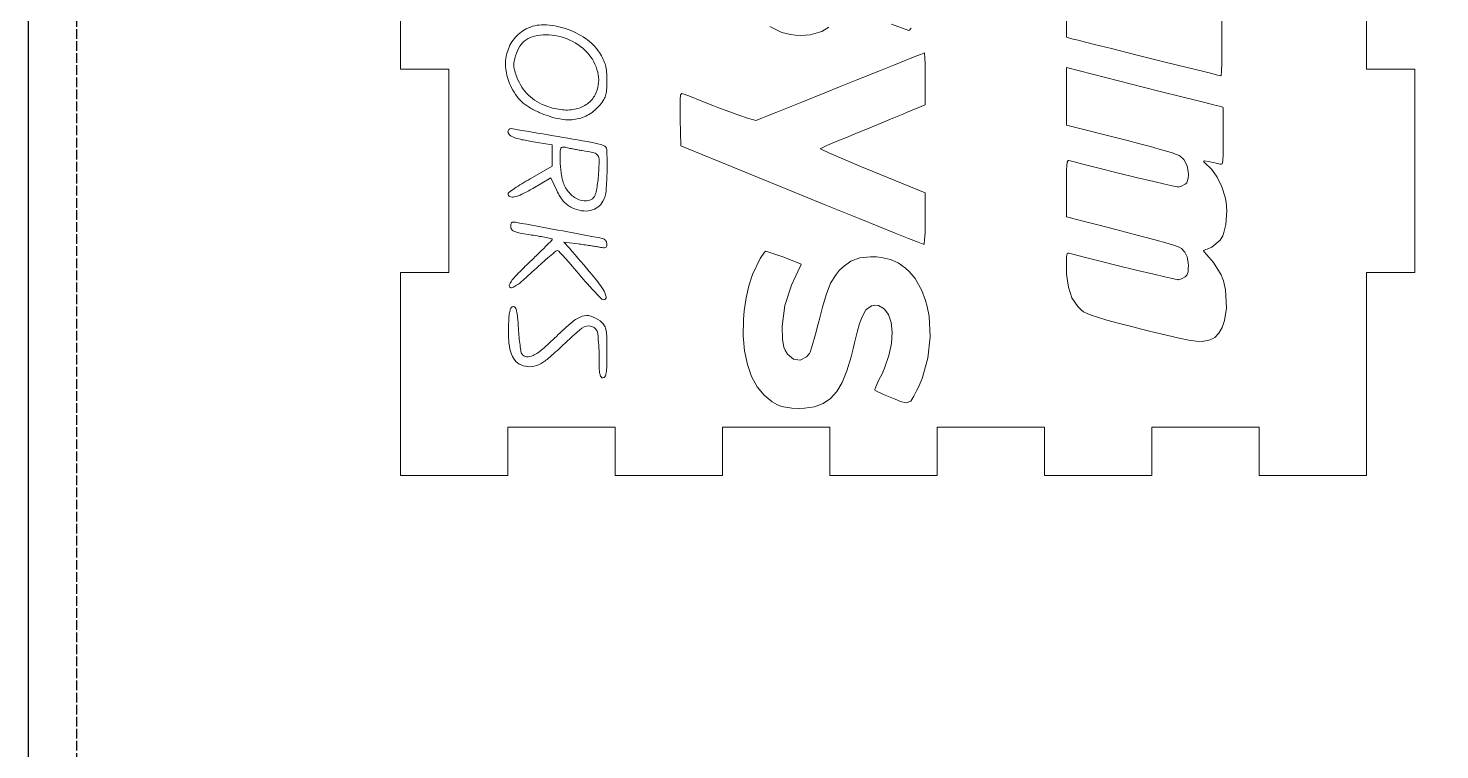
# Model space of a CAD drawing. Header units: millimetres. Extents: x 0 to 610, y 0 to 514.
# Drawn here: x 0 to 87.7, y 89.7 to 134.6 of the extents above; entities that cross this region are included whole.
import ezdxf

# ---------------------------------------------------------------- set-up
doc = ezdxf.new("R2010")
doc.units = ezdxf.units.MM
doc.header["$LTSCALE"] = 0.05
doc.linetypes.add('Dotted', pattern=[15, 12, -3])
doc.layers.get('0').update_dxf_attribs({"plot": 0})
doc.layers.add('CUT', color=1, linetype='Continuous', lineweight=0)
doc.layers.add('ETCH', color=5, linetype='Continuous', lineweight=0)

# ---------------------------------------------------------------- blocks, each defined once
blk = doc.blocks.new('left_outer')
blk.add_lwpolyline([(-37.895, 0), (-25.263, 0), (-25.263, 3), (-12.632, 3), (-12.632, 0), (0, 0), (0, 6.667), (-3, 6.667), (-3, 13.333), (0, 13.333), (0, 20), (-3, 20), (-3, 26.667), (0, 26.667), (0, 33.333), (-3, 33.333), (-3, 40), (0, 40), (0, 46.667), (-3, 46.667), (-3, 53.333), (0, 53.333), (0, 60), (-12.632, 60), (-12.632, 63), (-25.263, 63), (-25.263, 60), (-37.895, 60)])
blk = doc.blocks.new('ImageToStl.com_altium')
for p, q in [((437.307833, 113.412022), (457.153916, 113.412022)), ((457.153916, 113.412022), (461.140576, 113.401507)), ((461.140576, 113.401507), (468.230124, 113.32373)), ((468.230124, 113.32373), (473.598645, 113.184376)), ((473.598645, 113.184376), (476.594938, 113.000347)), ((476.405624, 110.3864), (475.418899, 106.356292)), ((476.931161, 112.576266), (476.405624, 110.3864)), ((476.594938, 113.000347), (477, 112.896862)), ((477, 112.896862), (476.931161, 112.576266)), ((497.296646, 107.409886), (498.355119, 111.615721)), ((498.355119, 111.615721), (498.913079, 113.852513)), ((498.913079, 113.852513), (498.986539, 114.162022)), ((498.986539, 114.162022), (499.397446, 114.212242)), ((499.397446, 114.212242), (502.421786, 114.301548)), ((502.421786, 114.301548), (507.835584, 114.369175)), ((507.835584, 114.369175), (514.982147, 114.406919)), ((514.982147, 114.406919), (519, 114.412022)), ((519, 114.412022), (524.266764, 114.397666)), ((524.266764, 114.397666), (532.070694, 114.269513)), ((532.070694, 114.269513), (536.707519, 113.979194)), ((536.707519, 113.979194), (538.74407, 113.49122)), ((538.842116, 112.222959), (538.090957, 108.493272)), ((538.74407, 113.49122), (538.964378, 113.162022)), ((538.964378, 113.162022), (538.842116, 112.222959)), ((542.714893, 106.382265), (548.171602, 110.194904)), ((548.171602, 110.194904), (554.876521, 113.435879)), ((554.876521, 113.435879), (562.018544, 115.713126)), ((562.018544, 115.713126), (565.5, 116.36783)), ((565.5, 116.36783), (571.66342, 116.789718)), ((571.66342, 116.789718), (581.191391, 116.08373)), ((581.191391, 116.08373), (586.848226, 114.810306)), ((586.848226, 114.810306), (589.240862, 113.95585)), ((589.240862, 113.95585), (592.245277, 112.152765)), ((592.245277, 112.152765), (597.20121, 106.394392)), ((607.85469, 107.559937), (616.489219, 112.793043)), ((616.489219, 112.793043), (620.832718, 114.453548)), ((620.832718, 114.453548), (627.218155, 115.9213)), ((627.218155, 115.9213), (639.944028, 116.576448)), ((639.944028, 116.576448), (648.604572, 115.231539)), ((648.604572, 115.231539), (653.555244, 113.536251)), ((653.555244, 113.536251), (657.597279, 111.249142)), ((657.597279, 111.249142), (660.516205, 108.410602)), ((474.038131, 100.755526), (471.375027, 89.999112)), ((475.418899, 106.356292), (474.038131, 100.755526)), ((493.906354, 93.993431), (495.794709, 101.460594)), ((495.794709, 101.460594), (497.296646, 107.409886)), ((537.065504, 103.929405), (536.633763, 100.865733)), ((536.633763, 100.865733), (536.744273, 100.412022)), ((536.744273, 100.412022), (537.23149, 100.725443)), ((537.554579, 106.162022), (537.065504, 103.929405)), ((537.23149, 100.725443), (539.343461, 102.841812)), ((538.090957, 108.493272), (537.554579, 106.162022)), ((539.343461, 102.841812), (540.708089, 104.384093)), ((540.708089, 104.384093), (542.714893, 106.382265)), ((597.20121, 106.394392), (598.53055, 103.162022)), ((598.53055, 103.162022), (598.837196, 102.094249)), ((598.837196, 102.094249), (599.474176, 100.629014)), ((599.474176, 100.629014), (599.726055, 100.412022)), ((599.726055, 100.412022), (600.235877, 100.724116)), ((600.235877, 100.724116), (602.61461, 102.83152)), ((602.61461, 102.83152), (604.19054, 104.367268)), ((604.19054, 104.367268), (607.85469, 107.559937)), ((660.516205, 108.410602), (661.487478, 106.797167)), ((661.487478, 106.797167), (662.526713, 104.148712)), ((662.526713, 104.148712), (663.240696, 99.508739)), ((663.240696, 99.508739), (663.080688, 95.443847)), ((471.375027, 89.999112), (467.07176, 72.676056)), ((491.688631, 85.233982), (493.906354, 93.993431)), ((540.136946, 89.130847), (535.558554, 86.681316)), ((544.067491, 89.825865), (540.136946, 89.130847)), ((546.338353, 89.910827), (544.067491, 89.825865)), ((548.814036, 89.808716), (546.338353, 89.910827)), ((551.932578, 88.718572), (548.814036, 89.808716)), ((607.877841, 89.781563), (603.905473, 89.037835)), ((610.242989, 89.879624), (607.877841, 89.781563)), ((611.962161, 89.869901), (610.242989, 89.879624)), ((614.513062, 89.684789), (611.962161, 89.869901)), ((616.883506, 88.766549), (614.513062, 89.684789)), ((662.353681, 90.180318), (661.009789, 83.356975)), ((663.080688, 95.443847), (662.353681, 90.180318)), ((487.869271, 70.165245), (491.688631, 85.233982)), ((532.105319, 81.592123), (531.085987, 78.642928)), ((532.903122, 83.48239), (532.105319, 81.592123)), ((533.220841, 84.036974), (532.903122, 83.48239)), ((535.558554, 86.681316), (533.220841, 84.036974)), ((553.088353, 87.551238), (551.932578, 88.718572)), ((554.438454, 85.175975), (553.088353, 87.551238)), ((553.924675, 77.610099), (554.596322, 80.639667)), ((555, 82.780379), (554.438454, 85.175975)), ((554.596322, 80.639667), (554.953307, 82.4176)), ((554.953307, 82.4176), (555, 82.780379)), ((596.177049, 80.914923), (594.611071, 75.814124)), ((596.874333, 82.861177), (596.177049, 80.914923)), ((597.102854, 83.340755), (596.874333, 82.861177)), ((598.216681, 84.973921), (597.102854, 83.340755)), ((600.758969, 87.472053), (598.216681, 84.973921)), ((603.905473, 89.037835), (600.758969, 87.472053)), ((618.086413, 87.551238), (616.883506, 88.766549)), ((619.437884, 85.175975), (618.086413, 87.551238)), ((618.924675, 77.610099), (619.596322, 80.639667)), ((620, 82.780379), (619.437884, 85.175975)), ((619.596322, 80.639667), (619.953307, 82.4176)), ((619.953307, 82.4176), (620, 82.780379)), ((661.009789, 83.356975), (658.999126, 74.612639)), ((467.07176, 72.676056), (462.400935, 53.922907)), ((485.07771, 59.162022), (487.869271, 70.165245)), ((528.358548, 69.483932), (526.638346, 63.232222)), ((529.839079, 74.613849), (528.358548, 69.483932)), ((531.085987, 78.642928), (529.839079, 74.613849)), ((551.158724, 65.753613), (552.982527, 73.510739)), ((552.982527, 73.510739), (553.924675, 77.610099)), ((594.611071, 75.814124), (591.777865, 65.742786)), ((616.158724, 65.753613), (617.982527, 73.510739)), ((617.982527, 73.510739), (618.924675, 77.610099)), ((658.999126, 74.612639), (656.271805, 63.586134)), ((526.638346, 63.232222), (524.672425, 55.837764)), ((548.192419, 53.363688), (551.158724, 65.753613)), ((591.777865, 65.742786), (588.407989, 53.053838)), ((613.192419, 53.363688), (616.158724, 65.753613)), ((656.271805, 63.586134), (654.623808, 57.104199)), ((462.400935, 53.922907), (457.899715, 35.896348)), ((471.182341, 4.412022), (485.07771, 59.162022)), ((524.672425, 55.837764), (522.454738, 47.279604)), ((544.939038, 39.96773), (548.192419, 53.363688)), ((588.407989, 53.053838), (586.629196, 46.109525)), ((609.939038, 39.96773), (613.192419, 53.363688)), ((653.058624, 50.996713), (650.398945, 40.732235)), ((654.623808, 57.104199), (653.058624, 50.996713)), ((521.249592, 42.557587), (511.557502, 4.412022)), ((522.454738, 47.279604), (521.249592, 42.557587)), ((541.75188, 27.020468), (544.939038, 39.96773)), ((586.629196, 46.109525), (584.866243, 39.149868)), ((606.75188, 27.020468), (609.939038, 39.96773)), ((650.398945, 40.732235), (648.275775, 32.779729)), ((457.899715, 35.896348), (454.95824, 24.150635)), ((584.866243, 39.149868), (581.613534, 26.34741)), ((648.275775, 32.779729), (646.579817, 26.792776)), ((454.95824, 24.150635), (453.330031, 17.670491)), ((538.984246, 15.976633), (541.75188, 27.020468)), ((581.613534, 26.34741), (578.990258, 16.072694)), ((603.984246, 15.976633), (606.75188, 27.020468)), ((645.201777, 22.424956), (644.03236, 19.329846)), ((646.579817, 26.792776), (645.201777, 22.424956)), ((452.046377, 12.58513), (451.174423, 9.164136)), ((453.330031, 17.670491), (452.046377, 12.58513)), ((537.396365, 9.81799), (538.984246, 15.976633)), ((577.627284, 10.775226), (577.081064, 8.682625)), ((578.990258, 16.072694), (577.627284, 10.775226)), ((602.396365, 9.81799), (603.984246, 15.976633)), ((638.703411, 12.295936), (632.697163, 8.29582)), ((641.30429, 14.886796), (638.703411, 12.295936)), ((642.430318, 16.315719), (641.30429, 14.886796)), ((644.03236, 19.329846), (642.430318, 16.315719)), ((449.922912, 4.412022), (429.894068, 4.412022)), ((450.913816, 8.162022), (449.922912, 4.412022)), ((451.174423, 9.164136), (450.913816, 8.162022)), ((491.369921, 4.412022), (471.182341, 4.412022)), ((511.557502, 4.412022), (491.369921, 4.412022)), ((536.326327, 5.620003), (536.392245, 6.162022)), ((537.440288, 4.893786), (536.326327, 5.620003)), ((536.392245, 6.162022), (536.652888, 7.064719)), ((536.652888, 7.064719), (537.396365, 9.81799)), ((540.074013, 4.598638), (537.440288, 4.893786)), ((543.023371, 4.490415), (540.074013, 4.598638)), ((547.137393, 4.434189), (543.023371, 4.490415)), ((552.595937, 4.413812), (547.137393, 4.434189)), ((555.885608, 4.412022), (552.595937, 4.413812)), ((575.905992, 4.412022), (555.885608, 4.412022)), ((576.931597, 8.126458), (575.905992, 4.412022)), ((577.081064, 8.682625), (576.931597, 8.126458)), ((601.290258, 5.632059), (601.392245, 6.162022)), ((601.782295, 4.912237), (601.290258, 5.632059)), ((601.392245, 6.162022), (601.652888, 7.064719)), ((601.652888, 7.064719), (602.396365, 9.81799)), ((603.723783, 4.548089), (601.782295, 4.912237)), ((607.74045, 4.42225), (603.723783, 4.548089)), ((610.722514, 4.412022), (607.74045, 4.42225)), ((616.107004, 4.556285), (610.722514, 4.412022)), ((625.294522, 5.760291), (616.107004, 4.556285)), ((632.697163, 8.29582), (625.294522, 5.760291))]:
    blk.add_line(p, q)
blk = doc.blocks.new('ImageToStl.com_ansys')
for p, q in [((405, 140.539982), (405.304077, 140.639489)), ((405.099222, 140.244364), (405, 140.539982)), ((405.863579, 138.259371), (405.099222, 140.244364)), ((405.304077, 140.639489), (407.553378, 140.816445)), ((407.317118, 134.57924), (405.863579, 138.259371)), ((407.553378, 140.816445), (411.583496, 140.950443)), ((411.583496, 140.950443), (416.905579, 141.025231)), ((416.905579, 141.025231), (419.898341, 141.035341)), ((419.898341, 141.035341), (434.796682, 141.035341)), ((434.796682, 141.035341), (439.289652, 130.285341)), ((472.95197, 110.578135), (485.389528, 141.035341)), ((485.389528, 141.035341), (500.194764, 141.035341)), ((500.194764, 141.035341), (503.168824, 141.019084)), ((503.168824, 141.019084), (508.457647, 140.898823)), ((508.457647, 140.898823), (512.462579, 140.683349)), ((512.462579, 140.683349), (514.697823, 140.3988)), ((514.853279, 139.797322), (513.723014, 136.866507)), ((514.697823, 140.3988), (515, 140.238789)), ((515, 140.238789), (514.853279, 139.797322)), ((534.609486, 135.190371), (541.48964, 139.097738)), ((541.48964, 139.097738), (547.305433, 141.152558)), ((547.305433, 141.152558), (550.740887, 142.09695)), ((550.740887, 142.09695), (556.327178, 143.212254)), ((556.327178, 143.212254), (568.260589, 143.876661)), ((568.260589, 143.876661), (580.480617, 142.532837)), ((580.480617, 142.532837), (592.113878, 139.276828)), ((592.113878, 139.276828), (597.437537, 136.961768)), ((392, 131.519232), (388.493809, 121.730224)), ((390.717488, 133.025639), (391.848797, 131.934877)), ((391.848797, 131.934877), (392, 131.519232)), ((409.381396, 129.399822), (407.317118, 134.57924)), ((439.289652, 130.285341), (440.350681, 127.7381)), ((511.573645, 131.445294), (508.521168, 123.821818)), ((513.723014, 136.866507), (511.573645, 131.445294)), ((528.711891, 129.655018), (530.633983, 131.716443)), ((530.633983, 131.716443), (534.609486, 135.190371)), ((597.437537, 136.961768), (599.293874, 136.044474)), ((599.293874, 136.044474), (602.277398, 134.541997)), ((602.277398, 134.541997), (605.083086, 132.720009)), ((605.083086, 132.720009), (606.136586, 129.98064)), ((606.136586, 129.98064), (605.268787, 126.763625)), ((411.97797, 122.916967), (409.381396, 129.399822)), ((415.028395, 115.326524), (411.97797, 122.916967)), ((440.350681, 127.7381), (443.128035, 121.02936)), ((508.521168, 123.821818), (504.681578, 114.284214)), ((523.685409, 120.984221), (525.70086, 125.481822)), ((525.70086, 125.481822), (528.711891, 129.655018)), ((565.564942, 122.015426), (559.933291, 121.458667)), ((571.973517, 121.582095), (565.564942, 122.015426)), ((603.286457, 121.753089), (601.755547, 118.04981)), ((604.05404, 123.666831), (603.286457, 121.753089)), ((605.268787, 126.763625), (604.05404, 123.666831)), ((420.283409, 102.292553), (415.028395, 115.326524)), ((443.128035, 121.02936), (448.178147, 108.760927)), ((504.681578, 114.284214), (500.170872, 103.120617)), ((522.226307, 112.954202), (522.527189, 115.85348)), ((522.527189, 115.85348), (523.685409, 120.984221)), ((550.234402, 114.098408), (550, 112.074797)), ((552.01457, 117.475101), (550.234402, 114.098408)), ((555.332017, 119.936873), (552.01457, 117.475101)), ((559.933291, 121.458667), (555.332017, 119.936873)), ((578.905566, 120.133615), (571.973517, 121.582095)), ((586.107638, 117.64493), (578.905566, 120.133615)), ((589.73073, 116.002681), (586.107638, 117.64493)), ((592.987268, 114.443363), (589.73073, 116.002681)), ((596.890758, 112.714271), (592.987268, 114.443363)), ((599.809012, 113.810833), (598.962542, 112.324004)), ((601.755547, 118.04981), (599.809012, 113.810833)), ((448.178147, 108.760927), (451.547708, 100.535341)), ((470.441265, 104.474359), (472.95197, 110.578135)), ((522.108166, 109.517464), (522.226307, 112.954202)), ((522.749056, 103.492296), (522.108166, 109.517464)), ((550, 112.074797), (550.269128, 110.164773)), ((550.269128, 110.164773), (552.737351, 106.903505)), ((552.737351, 106.903505), (556.690939, 104.740008)), ((598.408209, 112.154829), (596.890758, 112.714271)), ((598.73073, 112.101101), (598.408209, 112.154829)), ((598.962542, 112.324004), (598.73073, 112.101101)), ((424.125273, 92.789982), (420.283409, 102.292553)), ((451.547708, 100.535341), (453.119813, 96.704208)), ((465.90753, 93.701008), (470.441265, 104.474359)), ((500.170872, 103.120617), (492.400208, 83.956779)), ((524.652502, 98.34683), (522.749056, 103.492296)), ((527.930095, 93.779408), (524.652502, 98.34683)), ((556.690939, 104.740008), (560.524816, 103.333857)), ((560.524816, 103.333857), (565.439792, 101.895469)), ((565.439792, 101.895469), (571.540933, 100.372408)), ((571.540933, 100.372408), (575.069149, 99.562738)), ((575.069149, 99.562738), (579.67066, 98.459933)), ((579.67066, 98.459933), (587.729867, 96.064925)), ((427.976938, 83.262673), (424.125273, 92.789982)), ((453.119813, 96.704208), (455.984416, 89.810132)), ((455.984416, 89.810132), (458.247456, 84.479179)), ((462.38055, 85.6534), (465.90753, 93.701008)), ((530.119068, 91.618198), (527.930095, 93.779408)), ((532.343833, 89.753185), (530.119068, 91.618198)), ((537.263449, 86.682052), (532.343833, 89.753185)), ((587.729867, 96.064925), (594.346254, 93.342942)), ((594.346254, 93.342942), (599.618543, 90.204654)), ((599.618543, 90.204654), (603.645456, 86.560727)), ((390.145542, 85.631223), (392.572148, 81.603502)), ((392.572148, 81.603502), (394.561218, 74.842237)), ((433.280332, 70.106595), (427.976938, 83.262673)), ((458.247456, 84.479179), (459.634427, 81.357991)), ((459.634427, 81.357991), (459.913603, 80.828135)), ((460.039332, 80.914105), (460.653359, 81.993693)), ((460.653359, 81.993693), (462.38055, 85.6534)), ((492.400208, 83.956779), (486.71919, 69.988789)), ((544.001281, 84.018445), (537.263449, 86.682052)), ((551.107923, 81.948176), (544.001281, 84.018445)), ((557.158522, 80.400975), (551.107923, 81.948176)), ((603.645456, 86.560727), (606.525713, 82.321829)), ((606.525713, 82.321829), (608.358037, 77.398627)), ((394.561218, 74.842237), (394.883203, 69.453263)), ((459.913603, 80.828135), (460.039332, 80.914105)), ((560.644691, 79.550774), (557.158522, 80.400975)), ((566.567073, 78.046774), (560.644691, 79.550774)), ((573.921717, 75.922899), (566.567073, 78.046774)), ((576.98667, 74.838724), (573.921717, 75.922899)), ((577.75714, 74.458814), (576.98667, 74.838724)), ((579.672859, 72.863269), (577.75714, 74.458814)), ((608.358037, 77.398627), (609.241148, 71.70179)), ((394.767791, 66.391049), (394.477649, 63.65426)), ((394.883203, 69.453263), (394.767791, 66.391049)), ((436.382589, 62.38533), (433.280332, 70.106595)), ((486.71919, 69.988789), (458.43838, 0.535341)), ((522.448789, 59.757075), (526.416754, 69.767789)), ((526.416754, 69.767789), (527.007963, 69.588399)), ((527.007963, 69.588399), (530.551347, 67.891479)), ((530.551347, 67.891479), (533.067092, 66.582954)), ((533.067092, 66.582954), (538.43534, 64.089216)), ((578.175786, 61.809971), (581.076565, 65.238842)), ((581.604708, 69.138264), (579.672859, 72.863269)), ((581.076565, 65.238842), (581.604708, 69.138264)), ((609.241148, 71.70179), (609.3576, 68.535341)), ((609.3576, 68.535341), (609.272354, 64.395888)), ((393.228993, 58.535192), (389.721327, 51.777063)), ((394.477649, 63.65426), (393.228993, 58.535192)), ((439.04436, 55.73792), (436.382589, 62.38533)), ((519, 49.447561), (522.448789, 59.757075)), ((538.43534, 64.089216), (550.228699, 60.431478)), ((550.228699, 60.431478), (562.000614, 58.750955)), ((562.000614, 58.750955), (569.782764, 58.935536)), ((569.782764, 58.935536), (574.070038, 59.804111)), ((574.070038, 59.804111), (575.862957, 60.473544)), ((575.862957, 60.473544), (578.175786, 61.809971)), ((608.224144, 58.49004), (607.099848, 55.814663)), ((609.272354, 64.395888), (608.224144, 58.49004)), ((441.185232, 50.365184), (439.04436, 55.73792)), ((442.724791, 46.467945), (441.185232, 50.365184)), ((519.519044, 48.600939), (519, 49.447561)), ((605.622035, 53.167922), (601.80043, 48.424597)), ((607.099848, 55.814663), (605.622035, 53.167922)), ((442.702742, 39.568529), (443.672889, 43.091189)), ((443.582625, 44.247022), (442.724791, 46.467945)), ((443.730765, 43.827936), (443.582625, 44.247022)), ((443.672889, 43.091189), (443.730765, 43.827936)), ((523.133102, 46.136294), (519.519044, 48.600939)), ((532.302649, 41.844656), (523.133102, 46.136294)), ((538.821291, 39.624545), (532.302649, 41.844656)), ((590.935912, 41.223245), (584.031634, 38.813602)), ((596.88195, 44.434974), (590.935912, 41.223245)), ((601.80043, 48.424597), (596.88195, 44.434974)), ((438.158182, 26.73826), (440.787049, 33.887865)), ((440.787049, 33.887865), (442.702742, 39.568529)), ((545.688199, 38.152234), (538.821291, 39.624545)), ((553.321291, 37.045558), (545.688199, 38.152234)), ((558.262534, 36.639114), (553.321291, 37.045558)), ((567.625627, 36.497344), (558.262534, 36.639114)), ((576.238433, 37.230238), (567.625627, 36.497344)), ((584.031634, 38.813602), (576.238433, 37.230238)), ((436.648925, 22.827936), (438.158182, 26.73826)), ((432.315269, 11.756135), (435.116382, 18.916198)), ((435.116382, 18.916198), (436.648925, 22.827936)), ((430.09096, 6.056732), (432.315269, 11.756135)), ((428.291396, 1.206712), (428.426206, 1.758664)), ((429.017782, 0.485919), (428.291396, 1.206712)), ((428.426206, 1.758664), (428.713261, 2.509326)), ((428.713261, 2.509326), (430.09096, 6.056732)), ((431.994774, 0.181643), (429.017782, 0.485919)), ((436.370477, 0.158703), (431.994774, 0.181643)), ((440.56755, 0.214635), (436.370477, 0.158703)), ((443.101964, 0.258664), (440.56755, 0.214635)), ((458.43838, 0.535341), (443.101964, 0.258664))]:
    blk.add_line(p, q)
blk = doc.blocks.new('ImageToStl.com_solidworks')
for points in [[(343.818039, 46.099558, 0.102812), (338.358544, 40.804819, 0.070531), (334.554608, 33.029226, 0.072477), (333.139244, 24.756709, 0.126495), (334.694621, 18.019933, 0.103417), (338.475016, 13.38933, 0.101848), (343.813535, 10.630084, 0.095944), (350.081255, 10.110286, 0.081138), (356.5, 11.890043, 0.042213), (359.89762, 13.820876, 0.054839), (362.609562, 16.155273, 0.051789), (364.859734, 19.1336, 0.032488), (366.872129, 23.012457, 0.047506), (369.204756, 30.082435, 0.082458), (369.569627, 36.238296, 0.096749), (367.954086, 41.493662, 0.090024), (364.451257, 45.908653, 0.029277), (362.270831, 47.607877, 0.07454), (360.473695, 48.486332, 0.061375), (358.29731, 48.889685, 0.015165), (354.660984, 49, 0.018469), (351.193599, 48.871878, 0.046912), (348.711998, 48.451968, 0.050867), (346.471022, 47.600716, 0.025132)], [(379.521439, 47.75, 0.036595), (378.404587, 43.338601, 0.001771), (375.823316, 28.414419, 0.000371), (373.083041, 12.156376, 0.242501), (373.352404, 11.314262, 0.300022), (374.674843, 11.042823, 0.175808), (375.928211, 12.161254, 0.065866), (377.051393, 15.121624, 0.019192), (377.987047, 19.916733), (379.244499, 28), (383.372249, 27.996736), (387.5, 27.993472), (392.363759, 19.496736, 0.007605), (394.294245, 16.24018, 0.011788), (396.068341, 13.495916, 0.006151), (397.625551, 11.266793, 0.241731), (398.145144, 11, 0.303519), (399.207945, 11.710627, 0.153188), (399.356064, 13.388396, 0.060967), (398.333528, 16.29996, 0.017332), (396.054455, 20.530053), (392.03112, 27.415005), (396.915315, 29.736366, 0.026397), (399.271653, 31.012823, 0.045293), (401.062694, 32.345673, 0.051296), (402.428174, 33.847124, 0.048147), (403.492807, 35.626085, 0.069142), (404.636007, 39.257302, 0.093654), (404.567978, 42.688392, 0.1067), (403.301303, 45.531056, 0.115957), (401.004814, 47.497511, 0.098326), (396.920247, 48.677474, 0.018365), (389.093714, 49.057188, 0.011871), (381.139911, 48.961834, 0.313161)], [(415.520416, 47.75, 0.034257), (415.015653, 45.800614, 0.000276), (412.089178, 30.104534, 0.00021), (409.140768, 14.205098, 0.045767), (409, 12.670432, 0.244366), (409.133713, 12.413178, 0.067399), (409.551589, 12.196939, 0.051862), (410.158506, 12.048866, 0.033931), (410.877751, 12, 0.188069), (411.89792, 12.397796, 0.11427), (412.638287, 13.480794, 0.047034), (413.255655, 15.643211, 0.007444), (414, 20, -0.004805), (414.507395, 23.067298, -0.007905), (415.002377, 25.65, -0.002519), (415.47038, 27.843532, -0.352487), (415.664753, 28, -0.197402), (415.946763, 27.884147, -0.00079), (418.422083, 25.429688, -0.003772), (421.219826, 22.604428, -0.002345), (424.461264, 19.25, 0.006084), (428.689462, 14.939395, 0.027993), (431.303462, 12.614595, 0.05135), (433.040503, 11.505304, 0.319721), (434.02626, 11.657499, 0.301869), (434.235164, 12.626344, 0.057697), (433.345012, 14.298281, 0.030294), (431.356438, 16.833874, 0.00657), (427.607499, 20.949716, -0.00487), (424.691882, 24.128903, -0.007468), (422.234703, 26.944628, -0.003185), (420.199366, 29.379794, -0.174187), (420, 29.934708, -0.206333), (420.230008, 30.468351, -0.00307), (422.775584, 32.843357, -0.007753), (425.827164, 35.569347, -0.004973), (429.448796, 38.642491, 0.00705), (433.073389, 41.74414, 0.010601), (436.137049, 44.559044, 0.00576), (438.617626, 46.992595, 0.187788), (438.948796, 47.75, 0.487141), (437.80646, 48.72222, 0.096419), (434.911529, 47.519572, 0.028329), (429.312795, 43.328178, 0.004731), (419.114306, 34.584792), (416.728612, 32.5), (417.417349, 37.890214, -0.003275), (417.722977, 40.163598, -0.002863), (418.071782, 42.537115, -0.002879), (418.411623, 44.678401, -0.008561), (418.678043, 46.140214, 0.024323), (418.894411, 47.583961, 0.11616), (418.786139, 48.404695, 0.2044), (418.364859, 48.842915, 0.100804), (417.593615, 49, 0.070008), (416.929261, 48.906522, 0.065845), (416.301354, 48.632812, 0.070242), (415.803494, 48.227879, 0.106868)], [(447.07258, 46.365141, 0.092046), (445.202556, 42.798818, 0.160982), (445.268119, 39.497588, 0.091216), (447.504278, 35.601193, 0.01759), (453, 29.559544, -0.014223), (457.944484, 24.196872, -0.06139), (460.365687, 20.610114, -0.141686), (460.844173, 18.117456, -0.230069), (459.75, 16.309017, -0.102535), (458.869389, 15.967402, -0.008061), (456.370313, 15.590774, -0.010698), (453.346792, 15.250516, -0.007979), (450, 15, 0.007225), (445.662522, 14.6819, 0.035874), (443.25, 14.294118, 0.076005), (441.936155, 13.765067, 0.265023), (441.5, 13, 0.2372), (441.871491, 12.260982, 0.094879), (442.920111, 11.75441, 0.044519), (444.853717, 11.418805, 0.009755), (448.225534, 11.204868, 0.024593), (454.508637, 11.23831, 0.060061), (459.058339, 12.040283, 0.088002), (462.157017, 13.61433, 0.133927), (463.994699, 15.987202, 0.098591), (464.671982, 19.395657, 0.110596), (463.940919, 22.654308, 0.066394), (461.472576, 26.475093, 0.016406), (456.435487, 32.002931, -0.023137), (449.859989, 39.417041, -0.252744), (449.154658, 43.204056, -0.294034), (451.920599, 45.476988, -0.028988), (460.934259, 46, 0.006914), (465.16379, 46.058491, 0.039074), (467.40571, 46.296493, 0.092962), (468.583715, 46.752399, 0.259645), (469, 47.5, 0.285923), (468.52349, 48.26516, 0.076866), (467.09543, 48.712226, 0.032289), (464.380549, 48.94466, 0.005213), (459.07258, 49, 0.00493), (452.835392, 48.938501, 0.049145), (450.243843, 48.631454, 0.108648), (448.612105, 47.877986, 0.063898)], [(360.032733, 44.483073, -0.114336), (363.493221, 41.539039, -0.101436), (365.493312, 37.246094, -0.08591), (365.828194, 31.888063, -0.057615), (364.461154, 25.889899, -0.049466), (362.649753, 22.022558, -0.058266), (360.193421, 18.813364, -0.058536), (357.07345, 16.268767, -0.050649), (353.297005, 14.369325, -0.021234), (350.848852, 13.551651, -0.055132), (349.018852, 13.238022, -0.059523), (347.247817, 13.343215, -0.028223), (345.020736, 13.875641, -0.067745), (341.404166, 15.518459, -0.101846), (338.912192, 17.909143, -0.096147), (337.476767, 21.198766, -0.05499), (337, 25.520667, -0.107312), (339.012349, 34.788858, -0.114093), (344.666635, 42.152828, -0.13023), (352.342179, 45.670885, -0.163437)], [(399.463772, 44.030067, -0.20837), (400.900651, 41.181728, -0.135183), (400.111219, 37.520816, -0.106253), (397.269672, 34.097721, -0.09916), (393.204514, 32.040022, -0.02526), (391.439334, 31.644559, -0.012417), (389.161044, 31.311746, -0.012286), (386.772297, 31.082559, -0.017485), (384.641592, 31.005577, -0.00891), (381.672995, 31.055074, -0.111668), (380.593663, 31.338628, -0.271135), (380.193277, 31.974518, -0.0671), (380.323317, 33.25, 0.008838), (380.574943, 34.38631, 0.003167), (380.894604, 36.014062, 0.003141), (381.22265, 37.803622, 0.003713), (381.509638, 39.5, -0.015509), (382.386233, 44.029226, -0.186554), (383.358883, 45.478577, -0.159499), (385.121197, 46.01319, -0.010573), (390.482392, 45.782824, -0.014453), (393.445566, 45.506477, -0.017711), (396.191798, 45.070858, -0.016345), (398.446274, 44.553871, -0.109084)]]:
    blk.add_lwpolyline(points, format="xyb", close=True)

msp = doc.modelspace()

# ---------------------------------------------------------------- linework, layer by layer
msp.add_lwpolyline([(0, 0), (610, 0), (610, 457), (0, 457)], close=True)
at = {"linetype": 'Dotted'}
msp.add_lwpolyline([(3, 3), (607, 3), (607, 454), (3, 454)], close=True, dxfattribs=at)

# ---------------------------------------------------------------- block references
at = {"layer": 'CUT', "rotation": 270}
msp.add_blockref('left_outer', (23.139, 106.747), dxfattribs=at)
at = {"layer": 'ETCH', "rotation": 270}
for name, p, xscale, yscale, zscale in [('ImageToStl.com_solidworks', (28.035, 188.59), 0.161567830987308, 0.161567830987308, 0.161567830987308), ('ImageToStl.com_ansys', (40.481, 176.812), 0.1081357165305498, 0.1081357165305498, 0.1081357165305498), ('ImageToStl.com_altium', (64.113, 173.856), 0.0886015060183388, 0.0886015060183388, 0.0886015060183388)]:
    msp.add_blockref(name, p, dxfattribs=dict(at, xscale=xscale, yscale=yscale, zscale=zscale))

doc.saveas('drawing.dxf')
